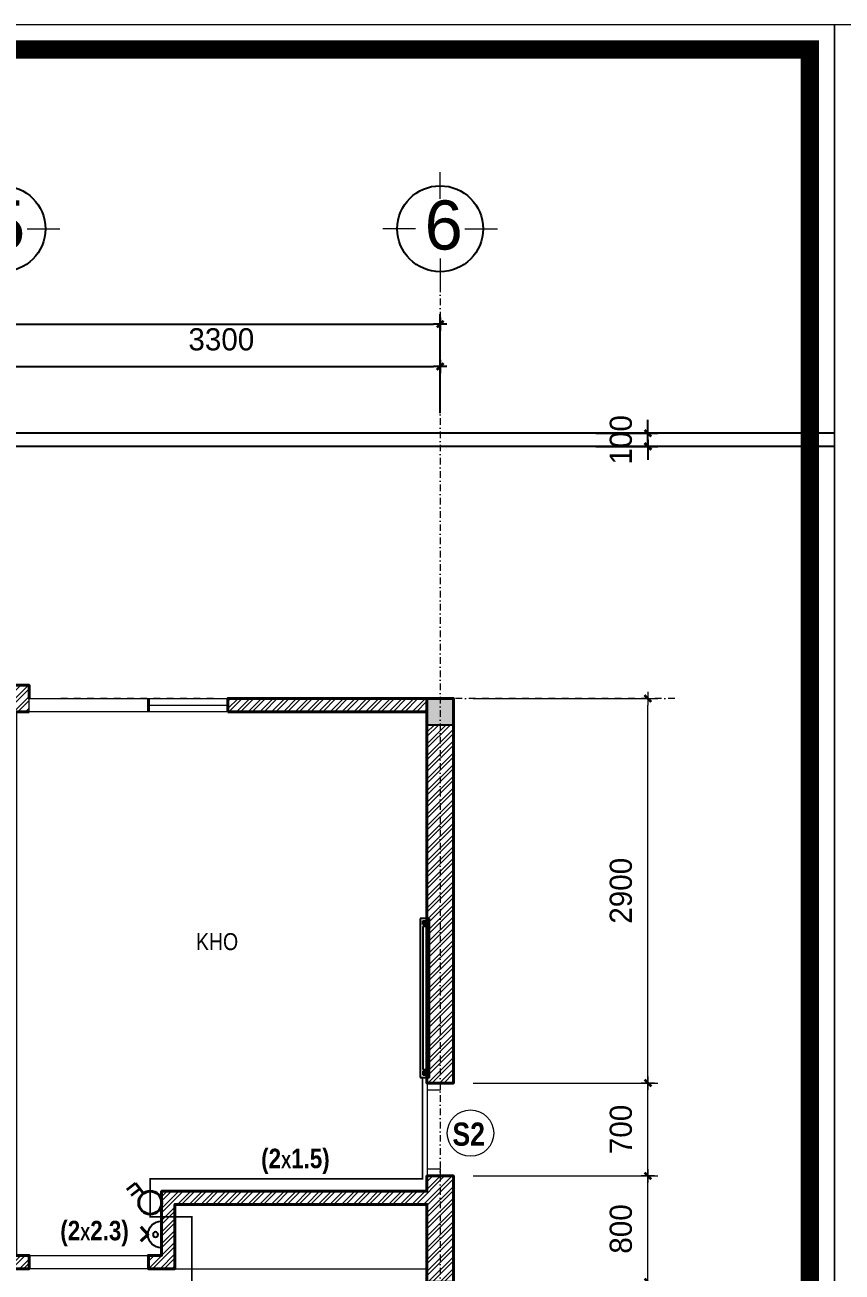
# Model space of a CAD drawing. Header units: millimetres. Extents: x 615730 to 2792744, y 139412 to 597571.
# Drawn here: x 1282212 to 1288373, y 265949 to 275353 of the extents above; entities that cross this region are included whole.
import ezdxf
from ezdxf.enums import TextEntityAlignment as Align

# ---------------------------------------------------------------- set-up
doc = ezdxf.new("R2010")
doc.units = ezdxf.units.MM
doc.header["$MEASUREMENT"] = 0
doc.header["$PDMODE"] = 34
for name, pattern in [('DASHDOT', [1, 0.5, -0.25, 0, -0.25]), ('HIDDEN2', [0.1875, 0.125, -0.0625]), ('HIDDENX2', [0.75, 0.5, -0.25])]:
    doc.linetypes.add(name, pattern=pattern)
doc.layers.get('0').update_dxf_attribs({"lineweight": 5})
for name, color, linetype, lineweight in [('0.1(9)', 9, 'Continuous', 13), ('AN_0.20', 2, 'Continuous', 20), ('AN_CUA', 51, 'Continuous', 15), ('CAT', 11, 'Continuous', 40), ('HATCH', 42, 'Continuous', 5), ('net dut', 6, 'DASHDOT', 40), ('NETNGOAITUONG', 1, 'Continuous', 40), ('thay', 7, 'Continuous', 15), ('TIM TRUC', 149, 'DASHDOT', 9), ('VLIEU', 250, 'Continuous', 9)]:
    doc.layers.add(name, color=color, linetype=linetype, lineweight=lineweight)
for name, color, linetype in [('0TEXT', 7, 'Continuous'), ('AN_TEXT', 254, 'Continuous'), ('DEN', 7, 'Continuous'), ('H', 252, 'Continuous'), ('NET MANH', 252, 'Continuous'), ('netthay', 3, 'Continuous'), ('NOITHAT', 144, 'Continuous'), ('TEXT', 2, 'Continuous'), ('VL', 155, 'Continuous')]:
    doc.layers.add(name, color=color, linetype=linetype)
doc.styles.add('DDCo-B-Helve-condense', font='')
doc.styles.add('H280', font='', dxfattribs={"height": 200})
doc.styles.add('KT OZON', font='', dxfattribs={"height": 200})
doc.styles.get("Standard").update_dxf_attribs({"font": ''})
doc.styles.add('STYLE2', font='')
doc.styles.add('VNI-AVO', font='vni-roms.shx')
doc.styles.get('DDCo-B-Helve-condense').set_extended_font_data('VNI-Helve-Condense', bold=True)
doc.styles.get('H280').set_extended_font_data('VNI-Avo')
doc.styles.get('KT OZON').set_extended_font_data('VNI-Helve')
doc.styles.get('Standard').set_extended_font_data('VNI-Avo')
doc.styles.get('STYLE2').set_extended_font_data('.VnArial NarrowH')
doc.dimstyles.new('1-50b', dxfattribs={"dimtxt": 167, "dimasz": 50, "dimexe": 75, "dimexo": 150, "dimgap": 120, "dimtad": 1, "dimdec": 0, "dimzin": 12, "dimtxsty": 'VNI-AVO', "dimblk": ']', "dimcen": 0, "dimdle": 50, "dimclrd": 252, "dimclre": 252, "dimclrt": 2, "dimadec": 0, "dimazin": 0, "dimtfac": 1, "dimtdec": 0, "dimtix": 1, "dimtmove": 2, "dimatfit": 0, "dimldrblk": 'OPEN90', "dimfxl": 1, "dimlwd": -1, "dimlwe": -1, "dimarcsym": 0})
pattern_1 = [(45, (600767.42, -28937.12), (-44.194174, 44.194174), []), (45, (600767.42, -28905.87), (-44.194174, 44.194174), [])]

# ---------------------------------------------------------------- blocks, each defined once
blk = doc.blocks.new('TRUC 1')
at = {"ltscale": 50}
blk.add_circle((0, -9525), 8572, dxfattribs=at)
at = {"layer": '0.1(9)', "ltscale": 50}
for p, q in [((0, -3572), (0, 1782)), ((-4942, -9525), (-11427, -9525)), ((4942, -9525), (11427, -9525)), ((0, -15478), (0, -20832))]:
    blk.add_line(p, q, dxfattribs=at)
at = {"layer": 'TEXT', "ltscale": 50, "style": 'H280'}
blk.add_attdef('1', text='', height=10478, dxfattribs=at).set_placement((-214, -4892), align=Align.CENTER)
blk = doc.blocks.new(']')
for p, q in [((1, 0), (-1, 0)), ((0, 1), (0, -1))]:
    blk.add_line(p, q)
at = {"color": 9, "const_width": 0.4}
blk.add_lwpolyline([(-0.51, -0.51), (0.51, 0.51)], dxfattribs=at)
blk = doc.blocks.new('*D2647')
at = {"layer": 'DEFPOINTS', "color": 0, "ltscale": 10, "transparency": 16777216}
for p in [(1282042.3, 272790.4), (1285342.3, 272777.7), (1285342.3, 272628.4)]:
    blk.add_point(p, dxfattribs=at)
at = {"layer": 'VL', "color": 252, "ltscale": 10, "transparency": 16777216}
for p, q in [((1285342.3, 272778.4), (1285342.3, 272852.7)), ((1282042.3, 272640.4), (1282042.3, 272702.7)), ((1282092.3, 272777.7), (1285292.3, 272777.7))]:
    blk.add_line(p, q, dxfattribs=at)
at = {"layer": 'VL', "color": 252, "ltscale": 10, "transparency": 16777216, "xscale": 50, "yscale": 50, "zscale": 50, "rotation": 180}
blk.add_blockref(']', (1282042.3, 272777.7), dxfattribs=at)
at = {"layer": 'VL', "color": 252, "ltscale": 10, "transparency": 16777216, "xscale": 50, "yscale": 50, "zscale": 50}
blk.add_blockref(']', (1285342.3, 272777.7), dxfattribs=at)
at = {"layer": 'VL', "color": 2, "ltscale": 10, "transparency": 16777216, "insert": (1283692.3, 272981.2), "char_height": 167, "attachment_point": 5, "style": 'VNI-AVO'}
blk.add_mtext('3300', dxfattribs=at)
blk = doc.blocks.new('_Open90')
at = {"color": 0, "linetype": 'ByBlock', "lineweight": -2}
for p, q in [((0, 0), (-1, 0)), ((-0.5, 0.5), (0, 0)), ((0, 0), (-0.5, -0.5))]:
    blk.add_line(p, q, dxfattribs=at)
blk = doc.blocks.new('*D2649')
at = {"layer": 'DEFPOINTS', "color": 0, "ltscale": 10, "transparency": 16777216}
for p in [(1285343.3, 273096.8), (1264743, 272274.5), (1285343.3, 272274.5)]:
    blk.add_point(p, dxfattribs=at)
at = {"layer": 'VL', "color": 252, "ltscale": 10, "transparency": 16777216}
for p, q in [((1264743, 272424.5), (1264743, 273171.8)), ((1264793, 273096.8), (1285293.3, 273096.8)), ((1285343.3, 272424.5), (1285343.3, 273171.8))]:
    blk.add_line(p, q, dxfattribs=at)
at = {"layer": 'VL', "color": 252, "ltscale": 10, "transparency": 16777216, "xscale": 50, "yscale": 50, "zscale": 50, "rotation": 180}
blk.add_blockref(']', (1264743, 273096.8), dxfattribs=at)
at = {"layer": 'VL', "color": 252, "ltscale": 10, "transparency": 16777216, "xscale": 50, "yscale": 50, "zscale": 50}
blk.add_blockref(']', (1285343.3, 273096.8), dxfattribs=at)
at = {"layer": 'VL', "color": 2, "ltscale": 10, "transparency": 16777216, "insert": (1275043.2, 273300.3), "char_height": 167, "attachment_point": 5, "style": 'VNI-AVO'}
blk.add_mtext('20600', dxfattribs=at)
blk = doc.blocks.new('*D2655')
at = {"layer": 'DEFPOINTS', "color": 0, "ltscale": 10, "transparency": 16777216}
for p in [(1286365.6, 272274.5), (1286908.9, 272274.5), (1286365.6, 272174.5)]:
    blk.add_point(p, dxfattribs=at)
at = {"layer": 'VL', "color": 252, "ltscale": 10, "transparency": 16777216}
for p, q in [((1286908.9, 272324.5), (1286908.9, 272374.5)), ((1286515.6, 272274.5), (1286983.9, 272274.5)), ((1286908.9, 272174.5), (1286908.9, 272274.5)), ((1286515.6, 272174.5), (1286983.9, 272174.5)), ((1286908.9, 272124.5), (1286908.9, 272074.5))]:
    blk.add_line(p, q, dxfattribs=at)
at = {"layer": 'VL', "color": 252, "ltscale": 10, "transparency": 16777216, "xscale": 50, "yscale": 50, "zscale": 50}
for p, rotation in [((1286908.9, 272274.5), 270), ((1286908.9, 272174.5), 90)]:
    blk.add_blockref(']', p, dxfattribs=dict(at, rotation=rotation))
at = {"layer": 'VL', "color": 2, "ltscale": 10, "transparency": 16777216, "insert": (1286705.4, 272224.5), "char_height": 167, "attachment_point": 5, "rotation": 90, "style": 'VNI-AVO'}
blk.add_mtext('100', dxfattribs=at)
blk = doc.blocks.new('*D2577')
at = {"layer": 'DEFPOINTS', "color": 0, "ltscale": 10, "transparency": 16777216}
for p in [(1285442.3, 266674.5), (1286908.9, 266674.5), (1285442.3, 265874.1)]:
    blk.add_point(p, dxfattribs=at)
at = {"layer": 'VLIEU', "color": 252, "ltscale": 10, "transparency": 16777216}
for p, q in [((1285592.3, 266674.5), (1286983.9, 266674.5)), ((1286908.9, 265924.1), (1286908.9, 266624.5)), ((1285592.3, 265874.1), (1286983.9, 265874.1))]:
    blk.add_line(p, q, dxfattribs=at)
at = {"layer": 'VLIEU', "color": 252, "ltscale": 10, "transparency": 16777216, "xscale": 50, "yscale": 50, "zscale": 50}
for p, rotation in [((1286908.9, 266674.5), 90), ((1286908.9, 265874.1), 270)]:
    blk.add_blockref(']', p, dxfattribs=dict(at, rotation=rotation))
at = {"layer": 'VLIEU', "color": 2, "ltscale": 10, "transparency": 16777216, "insert": (1286705.4, 266274.3), "char_height": 167, "attachment_point": 5, "rotation": 90, "style": 'VNI-AVO'}
blk.add_mtext('800', dxfattribs=at)
blk = doc.blocks.new('*D2578')
at = {"layer": 'DEFPOINTS', "color": 0, "ltscale": 10, "transparency": 16777216}
for p in [(1285442.3, 267374.5), (1286908.9, 267374.5), (1285442.3, 266674.5)]:
    blk.add_point(p, dxfattribs=at)
at = {"layer": 'VLIEU', "color": 252, "ltscale": 10, "transparency": 16777216}
for p, q in [((1285592.3, 267374.5), (1286983.9, 267374.5)), ((1286908.9, 266724.5), (1286908.9, 267324.5)), ((1285592.3, 266674.5), (1286983.9, 266674.5))]:
    blk.add_line(p, q, dxfattribs=at)
at = {"layer": 'VLIEU', "color": 252, "ltscale": 10, "transparency": 16777216, "xscale": 50, "yscale": 50, "zscale": 50}
for p, rotation in [((1286908.9, 267374.5), 90), ((1286908.9, 266674.5), 270)]:
    blk.add_blockref(']', p, dxfattribs=dict(at, rotation=rotation))
at = {"layer": 'VLIEU', "color": 2, "ltscale": 10, "transparency": 16777216, "insert": (1286705.4, 267024.5), "char_height": 167, "attachment_point": 5, "rotation": 90, "style": 'VNI-AVO'}
blk.add_mtext('700', dxfattribs=at)
blk = doc.blocks.new('*D2579')
at = {"layer": 'DEFPOINTS', "color": 0, "ltscale": 10, "transparency": 16777216}
for p in [(1285442.3, 270274.2), (1286908.9, 270274.2), (1285442.3, 267374.5)]:
    blk.add_point(p, dxfattribs=at)
at = {"layer": 'VLIEU', "color": 252, "ltscale": 10, "transparency": 16777216}
for p, q in [((1285592.3, 270274.2), (1286983.9, 270274.2)), ((1286908.9, 267424.5), (1286908.9, 270224.2)), ((1285592.3, 267374.5), (1286983.9, 267374.5))]:
    blk.add_line(p, q, dxfattribs=at)
at = {"layer": 'VLIEU', "color": 252, "ltscale": 10, "transparency": 16777216, "xscale": 50, "yscale": 50, "zscale": 50}
for p, rotation in [((1286908.9, 270274.2), 90), ((1286908.9, 267374.5), 270)]:
    blk.add_blockref(']', p, dxfattribs=dict(at, rotation=rotation))
at = {"layer": 'VLIEU', "color": 2, "ltscale": 10, "transparency": 16777216, "insert": (1286705.4, 268824.3), "char_height": 167, "attachment_point": 5, "rotation": 90, "style": 'VNI-AVO'}
blk.add_mtext('2900', dxfattribs=at)
blk = doc.blocks.new('A$C2A457C1A')
at = {"layer": 'NOITHAT'}
for points in [[(47.7, 18.6), (47.7, 50.7), (19.4, 50.7), (19.4, 18.6)], [(1180.2, 18.6), (1180.2, 50.7), (1151.9, 50.7), (1151.9, 18.6)]]:
    blk.add_hatch(color=256, dxfattribs=at).paths.add_polyline_path(points)
for p, q in [((0, 0), (0, 69.9)), ((0, 69.9), (1199.7, 69.9)), ((1199.7, 0), (0, 0)), ((19.4, 50.7), (19.4, 18.6)), ((47.7, 50.7), (19.4, 50.7)), ((19.4, 18.6), (47.7, 18.6)), ((47.7, 18.6), (47.7, 50.7)), ((60.8, 18.6), (60.8, 50.7)), ((60.8, 50.7), (1140.2, 50.7)), ((1140.2, 18.6), (60.8, 18.6)), ((1140.2, 50.7), (1140.2, 18.6)), ((1151.9, 18.6), (1151.9, 50.7)), ((1151.9, 50.7), (1180.2, 50.7)), ((1180.2, 18.6), (1151.9, 18.6)), ((1180.2, 50.7), (1180.2, 18.6)), ((1199.7, 69.9), (1199.7, 0))]:
    blk.add_line(p, q, dxfattribs=at)
blk = doc.blocks.new('S-3G')
for p, q in [((0, 2.711), (0, 1.74)), ((0, 2.711), (0.838, 2.711)), ((0, 2.175), (0.838, 2.175))]:
    blk.add_line(p, q)
blk.add_circle((0, 0.87), 0.87)
blk = doc.blocks.new('WLH')
at = {"layer": 'DEN'}
blk.add_line((0, -258), (0, 258), dxfattribs=at)
at = {"layer": 'DEN', "color": 1}
blk.add_circle((87, 0), 39, dxfattribs=at)
at = {"layer": 'DEN'}
blk.add_arc((0, 0), 200, 270, 90, dxfattribs=at)
blk = doc.blocks.new('dfdfdf')
at = {"layer": 'NETNGOAITUONG', "ltscale": 100}
blk.add_lwpolyline([(-110278.2, 93063.9), (-110337.1, 93118.7), (-110387.7, 93063.9)], dxfattribs=at)
at = {"layer": 'NETNGOAITUONG', "ltscale": 100, "xscale": 0.5, "yscale": 0.5, "zscale": 0.5, "rotation": 270}
blk.add_blockref('WLH', (-110337.1, 93218.7), dxfattribs=at)

msp = doc.modelspace()

# ---------------------------------------------------------------- hatches: boundary and pattern name
at = {"layer": 'VLIEU', "ltscale": 10}
h = msp.add_hatch(dxfattribs=at)
h.set_pattern_fill('STEEL', color=256, scale=500, style=0)
h.set_pattern_definition(pattern_1)
h.paths.add_polyline_path([(1282142.3, 270174.2), (1282242.3, 270174.2), (1282242.3, 270274.2), (1282242.3, 270374.2), (1282042.3, 270374.2), (1282042.3, 270174.2), (1282042.3, 270174.2), (1282042.3, 266074.5), (1282042.3, 266074.5), (1282042.3, 265974.5), (1282242.3, 265974.5), (1282242.3, 266074.5), (1282142.3, 266074.5)])
h = msp.add_hatch(dxfattribs=at)
h.set_pattern_fill('STEEL', color=256, scale=500, style=0)
h.set_pattern_definition(pattern_1)
h.paths.add_polyline_path([(1285242.3, 270274.2), (1283742.3, 270274.2), (1283742.3, 270174.2), (1285242.3, 270174.2)])
h = msp.add_hatch(dxfattribs=at)
h.set_pattern_fill('STEEL', color=256, scale=500, style=0)
h.set_pattern_definition(pattern_1)
h.paths.add_polyline_path([(1285342.3, 270074.2), (1285242.3, 270074.2), (1285242.3, 267374.5), (1285342.3, 267374.5)])
h.paths.add_polyline_path([(1285442.3, 270074.2), (1285342.3, 270074.2), (1285342.3, 267374.5), (1285344.2, 267374.5), (1285344.2, 267374.5), (1285442.3, 267374.5)])
h = msp.add_hatch(dxfattribs=at)
h.set_pattern_fill('STEEL', color=256, scale=500, style=0)
h.set_pattern_definition(pattern_1)
h.paths.add_polyline_path([(1285442.3, 266674.5), (1285242.3, 266674.5), (1285242.3, 266558.8), (1283241.9, 266558.8), (1283241.9, 266074.5), (1283142.3, 266074.5), (1283142.3, 265974.5), (1283341.9, 265974.5), (1283341.9, 266458.8), (1285242.3, 266458.8), (1285242.3, 265793.1), (1285342.3, 265793.1), (1285442.3, 265793.1), (1285442.3, 266458.8)])

# ---------------------------------------------------------------- linework, layer by layer
at = {"layer": 'AN_0.20', "color": 3}
msp.add_circle((1285571, 266996.9), 175, dxfattribs=at)
at = {"layer": 'AN_CUA'}
for p, q in [((1285244.2, 267324.5), (1285244.2, 266724.5)), ((1285245.2, 267324.5), (1285245.2, 266724.5))]:
    msp.add_line(p, q, dxfattribs=at)
at = {"layer": 'AN_CUA', "color": 3}
for points in [[(1285344.2, 267374.5), (1285244.2, 267374.5), (1285244.2, 267324.5), (1285344.2, 267324.5)], [(1285344.2, 266724.5), (1285244.2, 266724.5), (1285244.2, 266674.5), (1285344.2, 266674.5)]]:
    msp.add_lwpolyline(points, close=True, dxfattribs=at)
at = {"layer": 'CAT'}
msp.add_line((1283742.3, 270274.2), (1283742.3, 270174.2), dxfattribs=at)
at = {"layer": 'H', "const_width": 138.2}
msp.add_lwpolyline([(1261127.8, 256183.5), (1288130.6, 256183.5), (1288130.6, 275168.5), (1261127.8, 275168.5)], close=True, dxfattribs=at)
at = {"layer": 'HATCH'}
msp.add_line((1283341.9, 265974.5), (1285242.3, 265974.5), dxfattribs=at)
at = {"layer": 'net dut', "linetype": 'HIDDEN2', "ltscale": 400, "const_width": 12.1}
for points in [[(1283156.8, 266472.4), (1283156.8, 266652.8), (1285208.6, 266652.8), (1285208.6, 267416.7)], [(1283156.8, 266472.4), (1283156.8, 266364.8), (1283469.7, 266364.8), (1283469.7, 265178.1), (1282901.1, 265178.1)]]:
    msp.add_lwpolyline(points, dxfattribs=at)
at = {"layer": 'NET MANH', "elevation": -0.5}
msp.add_lwpolyline([(1285242.3, 270274.2), (1285442.3, 270274.2), (1285442.3, 270074.2), (1285242.3, 270074.2)], close=True, dxfattribs=at)
at = {"layer": 'NET MANH'}
msp.add_solid([(1285242.3, 270074.2, -0.5), (1285442.3, 270074.2, -0.5), (1285242.3, 270274.2, -0.5), (1285442.3, 270274.2, -0.5)], dxfattribs=at)
at = {"layer": 'NETNGOAITUONG'}
for p, q in [((1285242.3, 270274.2, -0.5), (1285242.3, 270074.2, -0.5)), ((1282242.3, 266074.5), (1282242.3, 265974.5))]:
    msp.add_line(p, q, dxfattribs=at)
for points in [[(1282242.3, 270174.2), (1282142.3, 270174.2), (1282142.3, 266074.5), (1282242.3, 266074.5), (1282242.3, 265974.5), (1281442.3, 265974.5), (1281442.3, 266074.5), (1282042.3, 266074.5), (1282042.3, 270174.2), (1280241.9, 270174.2), (1280241.9, 270374.2), (1282242.3, 270374.2), (1282242.3, 270274.2), (1282242.3, 270274.2)], [(1283142.3, 270274.2), (1283142.3, 270274.2)], [(1283142.3, 270174.2), (1283142.3, 270174.2), (1283142.3, 270274.2)], [(1283742.3, 270174.2), (1283742.3, 270274.2), (1285442.3, 270274.2), (1285442.3, 270174.2), (1285442.3, 267374.5), (1285242.3, 267374.5), (1285242.3, 270174.2), (1283742.3, 270174.2)], [(1285442.3, 266458.8), (1285442.3, 265874.1), (1285242.3, 265874.1), (1285242.3, 266458.8), (1283341.9, 266458.8), (1283341.9, 265974.5), (1283142.3, 265974.5), (1283142.3, 266074.5), (1283241.9, 266074.5), (1283241.9, 266558.8), (1285242.3, 266558.8), (1285242.3, 266674.5), (1285442.3, 266674.5), (1285442.3, 266458.8), (1285442.3, 266458.8)]]:
    msp.add_lwpolyline(points, dxfattribs=at)
at = {"layer": 'thay', "linetype": 'Continuous'}
for points in [[(1260943.4, 255999.2), (1288315, 255999.2), (1288315, 275352.8), (1260943.4, 275352.8)], [(1288315, 255999.2), (1315686.5, 255999.2), (1315686.5, 275352.8), (1288315, 275352.8)]]:
    msp.add_lwpolyline(points, close=True, dxfattribs=at)
at = {"layer": 'TIM TRUC', "ltscale": 100}
for p, q in [((1285342.3, 273389), (1285342.3, 258877.7)), ((1283632.4, 270274.2), (1282462.8, 270274.2, -0.5)), ((1287110.8, 270274.2, -0.6), (1283742.3, 270274.2, -0.1))]:
    msp.add_line(p, q, dxfattribs=at)
at = {"layer": 'VL', "ltscale": 10}
for p, q in [((1288315, 272274.5), (1261127.8, 272274.5)), ((1288315, 272174.5), (1261127.8, 272174.5)), ((1285242.3, 267374.5), (1285442.3, 267374.5))]:
    msp.add_line(p, q, dxfattribs=at)
at = {"layer": 'VLIEU', "ltscale": 10}
for p, q in [((1283142.3, 270274.2), (1283142.3, 270174.2)), ((1283142.3, 270224.2), (1283742.3, 270224.2))]:
    msp.add_line(p, q, dxfattribs=at)
at = {"layer": 'VLIEU', "ltscale": 10, "elevation": 0.5}
for points in [[(1283142.3, 270174.2), (1282242.3, 270174.2), (1282242.3, 270274.2), (1283142.3, 270274.2)], [(1283142.3, 270274.2), (1283742.3, 270274.2), (1283742.3, 270174.2), (1283142.3, 270174.2)]]:
    msp.add_lwpolyline(points, close=True, dxfattribs=at)
at = {"layer": 'VLIEU', "ltscale": 10}
msp.add_lwpolyline([(1282242.3, 266074.5), (1283142.3, 266074.5), (1283142.3, 265974.5), (1282242.3, 265974.5)], close=True, dxfattribs=at)

# ---------------------------------------------------------------- block references
at = {"layer": 'net dut', "xscale": -1, "rotation": 269.9997054881127}
msp.add_blockref('dfdfdf', (1190021.3, 376570), dxfattribs=at)
at = {"layer": 'NETNGOAITUONG', "linetype": 'HIDDENX2', "ltscale": 100, "xscale": -100.000000000058, "yscale": 100, "zscale": 100, "rotation": 36.95621035091714}
msp.add_blockref('S-3G', (1283209.1, 266402.8), dxfattribs=at)
at = {"layer": 'netthay', "lineweight": -2, "ltscale": 10}
ref = msp.add_blockref('TRUC 1', (1282042.3, 273456.3), dxfattribs=dict(at, xscale=0.03778148023411632, yscale=0.03778148023411632, zscale=0.03778148023411632, rotation=180))
ref.add_attrib('1', '5', dxfattribs={"layer": 'TEXT', "color": 3, "ltscale": 50, "height": 370.2, "style": 'KT OZON'}).set_placement((1282069, 273659.3), align=Align.CENTER)
ref = msp.add_blockref('TRUC 1', (1285342.3, 273456.3), dxfattribs=dict(at, xscale=0.03778148023411632, yscale=0.03778148023411632, zscale=0.03778148023411632, rotation=180))
ref.add_attrib('1', '6', dxfattribs={"layer": 'TEXT', "color": 3, "ltscale": 50, "height": 370.2, "style": 'KT OZON'}).set_placement((1285369, 273659.3), align=Align.CENTER)
at = {"layer": 'thay', "xscale": -1, "rotation": 90}
msp.add_blockref('A$C2A457C1A', (1285261.6, 268616.4), dxfattribs=at)

# ---------------------------------------------------------------- texts
at = {"layer": '0TEXT', "char_height": 147, "width": 14211.4, "attachment_point": 3}
for s, insert in [('{\\fVNI-Helve-Condense|b1|i0|c0|p2;(2\\H0.6803x;X\\H1.47x;1.5)}', (1284509.1, 266879.6)), ('{\\fVNI-Helve-Condense|b1|i0|c0|p2;(2\\H0.6803x;X\\H1.47x;2.3)}', (1282994.5, 266335.8))]:
    msp.add_mtext(s, dxfattribs=dict(at, insert=insert))
at = {"layer": 'AN_TEXT', "style": 'DDCo-B-Helve-condense'}
msp.add_text('S2', height=175, dxfattribs=at).set_placement((1285557.5, 266901.9), align=Align.CENTER)
at = {"layer": 'TEXT', "color": 140, "style": 'STYLE2'}
msp.add_text('KHO', height=128, dxfattribs=at).set_placement((1283660.4, 268440.8), align=Align.MIDDLE_CENTER)

# ---------------------------------------------------------------- dimensions: what is measured, and where the dimension line sits
at = {"layer": 'VL', "ltscale": 10}
for base, p1, p2, picture, middle in [((1285343.3, 273096.8), (1264743, 272274.5), (1285343.3, 272274.5), '*D2649', (1275043.2, 273300.3)), ((1285342.3, 272777.7), (1282042.3, 272790.4), (1285342.3, 272628.4), '*D2647', (1283692.3, 272981.2))]:
    dim = msp.add_linear_dim(base=base, p1=p1, p2=p2, dimstyle='1-50b', override={"dimfxl": 150, "dimarcsym": 1}, dxfattribs=at)
    dim.commit()
    dim.dimension.update_dxf_attribs({"geometry": picture, "text_midpoint": middle})
dim = msp.add_linear_dim(base=(1286908.9, 272274.5), p1=(1286365.6, 272174.5), p2=(1286365.6, 272274.5), angle=90, dimstyle='1-50b', override={"dimfxl": 150, "dimarcsym": 1}, dxfattribs=at)
dim.commit()
dim.dimension.update_dxf_attribs({"geometry": '*D2655', "text_midpoint": (1286705.4, 272224.5)})
at = {"layer": 'VLIEU', "ltscale": 10}
for base, p1, p2, picture, middle in [((1286908.9, 270274.2), (1285442.3, 267374.5), (1285442.3, 270274.2), '*D2579', (1286705.4, 268824.3)), ((1286908.9, 267374.5), (1285442.3, 266674.5), (1285442.3, 267374.5), '*D2578', (1286705.4, 267024.5)), ((1286908.9, 266674.5), (1285442.3, 265874.1), (1285442.3, 266674.5), '*D2577', (1286705.4, 266274.3))]:
    dim = msp.add_linear_dim(base=base, p1=p1, p2=p2, angle=90, dimstyle='1-50b', override={"dimfxl": 2}, dxfattribs=at)
    dim.commit()
    dim.dimension.update_dxf_attribs({"geometry": picture, "text_midpoint": middle})

doc.saveas('drawing.dxf')
